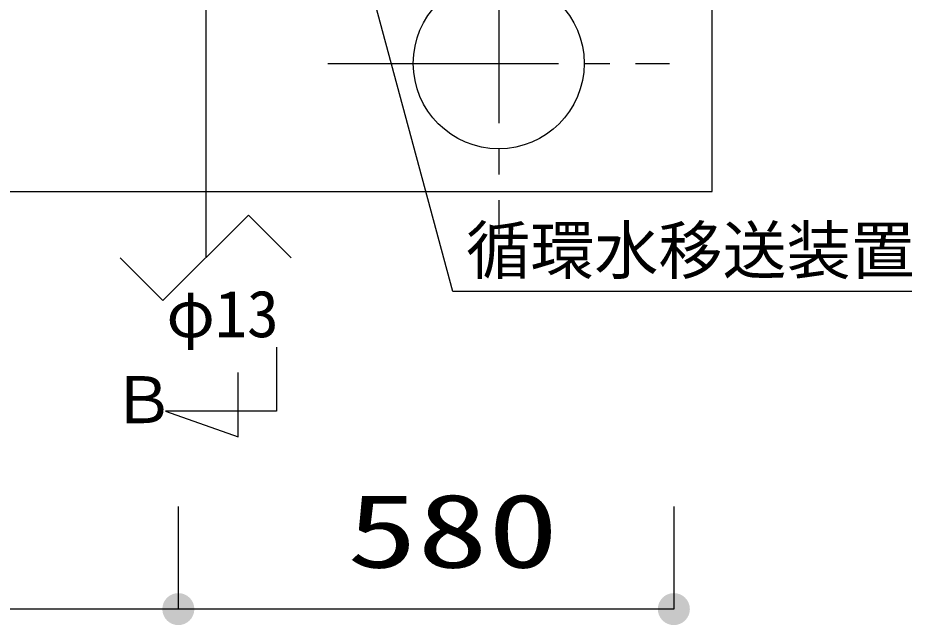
# Model space of a CAD drawing. Units: millimetres, scale not verified. Extents: x -9523 to 7796, y -6970 to 5108.
# Drawn here: x -5113 to -4066, y -1109 to -398 of the extents above; entities that cross this region are included whole.
import ezdxf
from ezdxf.enums import TextEntityAlignment as Align

# ---------------------------------------------------------------- set-up
doc = ezdxf.new("R2010")
doc.units = ezdxf.units.MM
doc.header["$LTSCALE"] = 30
doc.linetypes.add('CHAIN2', pattern=[12, 9, -1, 1, -1])
for name, color, linetype, lineweight in [('0-0_KUTAI', 4, 'Continuous', 25), ('0-1_KIKI', 3, 'Continuous', 25), ('0-2_SEISAKU', 2, 'Continuous', 25), ('0-4_W-PIPE', 7, 'Continuous', 25), ('0-6_SUNPO', 7, 'Continuous', 25), ('1-3_13', 3, 'Continuous', 25)]:
    doc.layers.add(name, color=color, linetype=linetype, lineweight=lineweight)
doc.styles.add('MS Gothic', font='')
doc.styles.add('ＭＳ ゴシック', font='')
doc.styles.get('MS Gothic').set_extended_font_data('MS Gothic')
doc.styles.get('ＭＳ ゴシック').set_extended_font_data('MS Gothic')

msp = doc.modelspace()

# ---------------------------------------------------------------- linework, layer by layer
at = {"layer": '0-0_KUTAI'}
msp.add_lwpolyline([(-4066.68, -718.53), (-4604.02, -718.53), (-4769.88, -101.91)], dxfattribs=at)
at = {"layer": '0-1_KIKI'}
msp.add_lwpolyline([(-4810.07, -783.53), (-4810.07, -858.53), (-4940.07, -858.53), (-4855.07, -888.53), (-4855.07, -813.53)], dxfattribs=at)
at = {"layer": '0-2_SEISAKU'}
for p, q in [((-4300.15, -601.42), (-4300.15, -128.46)), ((-6170.15, -601.42), (-4300.15, -601.42))]:
    msp.add_line(p, q, dxfattribs=at)
at = {"layer": '0-2_SEISAKU', "linetype": 'CHAIN2'}
for p, q in [((-4550.15, -251.42), (-4550.15, -651.42)), ((-4750.15, -451.42), (-4350.15, -451.42))]:
    msp.add_line(p, q, dxfattribs=at)
at = {"layer": '0-2_SEISAKU'}
msp.add_circle((-4550.15, -451.42), 100, dxfattribs=at)
at = {"layer": '0-4_W-PIPE'}
for p, q in [((-4843.15, -628.95), (-4943.15, -728.95)), ((-4793.15, -678.95), (-4843.15, -628.95)), ((-4943.15, -728.95), (-4993.15, -678.95))]:
    msp.add_line(p, q, dxfattribs=at)
at = {"layer": '0-6_SUNPO', "color": 4}
for p, q in [((-4925.15, -970.36), (-4925.15, -1090.36)), ((-4925.15, -970.36), (-4925.15, -1090.36)), ((-4345.15, -970.36), (-4345.15, -1090.36)), ((-4925.15, -1090.36), (-6125.15, -1090.36)), ((-4345.15, -1090.36), (-4925.15, -1090.36))]:
    msp.add_line(p, q, dxfattribs=at)
at = {"layer": '0-6_SUNPO'}
for points in [[(-4938.41, -1077.1), (-4925.15, -1090.36), (-4940.74, -1079.94)], [(-4938.41, -1077.1), (-4925.15, -1090.36), (-4940.74, -1079.94)], [(-4935.57, -1074.77), (-4925.15, -1090.36), (-4938.41, -1077.1)], [(-4935.57, -1074.77), (-4925.15, -1090.36), (-4938.41, -1077.1)], [(-4932.33, -1073.04), (-4925.15, -1090.36), (-4935.57, -1074.77)], [(-4932.33, -1073.04), (-4925.15, -1090.36), (-4935.57, -1074.77)], [(-4928.81, -1071.97), (-4925.15, -1090.36), (-4932.33, -1073.04)], [(-4928.81, -1071.97), (-4925.15, -1090.36), (-4932.33, -1073.04)], [(-4925.15, -1071.61), (-4925.15, -1090.36), (-4928.81, -1071.97)], [(-4925.15, -1071.61), (-4925.15, -1090.36), (-4928.81, -1071.97)], [(-4921.5, -1071.97), (-4925.15, -1090.36), (-4925.15, -1071.61)], [(-4921.5, -1071.97), (-4925.15, -1090.36), (-4925.15, -1071.61)], [(-4917.98, -1073.04), (-4925.15, -1090.36), (-4921.5, -1071.97)], [(-4917.98, -1073.04), (-4925.15, -1090.36), (-4921.5, -1071.97)], [(-4914.74, -1074.77), (-4925.15, -1090.36), (-4917.98, -1073.04)], [(-4914.74, -1074.77), (-4925.15, -1090.36), (-4917.98, -1073.04)], [(-4911.9, -1077.1), (-4925.15, -1090.36), (-4914.74, -1074.77)], [(-4911.9, -1077.1), (-4925.15, -1090.36), (-4914.74, -1074.77)], [(-4909.56, -1079.94), (-4925.15, -1090.36), (-4911.9, -1077.1)], [(-4909.56, -1079.94), (-4925.15, -1090.36), (-4911.9, -1077.1)], [(-4358.41, -1077.1), (-4345.15, -1090.36), (-4360.74, -1079.94)], [(-4355.57, -1074.77), (-4345.15, -1090.36), (-4358.41, -1077.1)], [(-4352.33, -1073.04), (-4345.15, -1090.36), (-4355.57, -1074.77)], [(-4348.81, -1071.97), (-4345.15, -1090.36), (-4352.33, -1073.04)], [(-4345.15, -1071.61), (-4345.15, -1090.36), (-4348.81, -1071.97)], [(-4341.5, -1071.97), (-4345.15, -1090.36), (-4345.15, -1071.61)], [(-4337.98, -1073.04), (-4345.15, -1090.36), (-4341.5, -1071.97)], [(-4334.74, -1074.77), (-4345.15, -1090.36), (-4337.98, -1073.04)], [(-4331.9, -1077.1), (-4345.15, -1090.36), (-4334.74, -1074.77)], [(-4329.56, -1079.94), (-4345.15, -1090.36), (-4331.9, -1077.1)], [(-4943.54, -1086.7), (-4925.15, -1090.36), (-4943.9, -1090.36)], [(-4943.54, -1086.7), (-4925.15, -1090.36), (-4943.9, -1090.36)], [(-4942.48, -1083.18), (-4925.15, -1090.36), (-4943.54, -1086.7)], [(-4942.48, -1083.18), (-4925.15, -1090.36), (-4943.54, -1086.7)], [(-4940.74, -1079.94), (-4925.15, -1090.36), (-4942.48, -1083.18)], [(-4940.74, -1079.94), (-4925.15, -1090.36), (-4942.48, -1083.18)], [(-4907.83, -1083.18), (-4925.15, -1090.36), (-4909.56, -1079.94)], [(-4907.83, -1083.18), (-4925.15, -1090.36), (-4909.56, -1079.94)], [(-4906.76, -1086.7), (-4925.15, -1090.36), (-4907.83, -1083.18)], [(-4906.76, -1086.7), (-4925.15, -1090.36), (-4907.83, -1083.18)], [(-4906.4, -1090.36), (-4925.15, -1090.36), (-4906.76, -1086.7)], [(-4906.4, -1090.36), (-4925.15, -1090.36), (-4906.76, -1086.7)], [(-4363.54, -1086.7), (-4345.15, -1090.36), (-4363.9, -1090.36)], [(-4362.48, -1083.18), (-4345.15, -1090.36), (-4363.54, -1086.7)], [(-4360.74, -1079.94), (-4345.15, -1090.36), (-4362.48, -1083.18)], [(-4327.83, -1083.18), (-4345.15, -1090.36), (-4329.56, -1079.94)], [(-4326.76, -1086.7), (-4345.15, -1090.36), (-4327.83, -1083.18)], [(-4326.4, -1090.36), (-4345.15, -1090.36), (-4326.76, -1086.7)], [(-4943.9, -1090.36), (-4925.15, -1090.36), (-4943.54, -1094.02)], [(-4943.9, -1090.36), (-4925.15, -1090.36), (-4943.54, -1094.02)], [(-4943.54, -1094.02), (-4925.15, -1090.36), (-4942.48, -1097.53)], [(-4943.54, -1094.02), (-4925.15, -1090.36), (-4942.48, -1097.53)], [(-4942.48, -1097.53), (-4925.15, -1090.36), (-4940.74, -1100.78)], [(-4942.48, -1097.53), (-4925.15, -1090.36), (-4940.74, -1100.78)], [(-4940.74, -1100.78), (-4925.15, -1090.36), (-4938.41, -1103.62)], [(-4940.74, -1100.78), (-4925.15, -1090.36), (-4938.41, -1103.62)], [(-4938.41, -1103.62), (-4925.15, -1090.36), (-4935.57, -1105.95)], [(-4938.41, -1103.62), (-4925.15, -1090.36), (-4935.57, -1105.95)], [(-4935.57, -1105.95), (-4925.15, -1090.36), (-4932.33, -1107.68)], [(-4935.57, -1105.95), (-4925.15, -1090.36), (-4932.33, -1107.68)], [(-4932.33, -1107.68), (-4925.15, -1090.36), (-4928.81, -1108.75)], [(-4932.33, -1107.68), (-4925.15, -1090.36), (-4928.81, -1108.75)], [(-4928.81, -1108.75), (-4925.15, -1090.36), (-4925.15, -1109.11)], [(-4928.81, -1108.75), (-4925.15, -1090.36), (-4925.15, -1109.11)], [(-4925.15, -1109.11), (-4925.15, -1090.36), (-4921.5, -1108.75)], [(-4921.5, -1108.75), (-4925.15, -1090.36), (-4917.98, -1107.68)], [(-4917.98, -1107.68), (-4925.15, -1090.36), (-4914.74, -1105.95)], [(-4914.74, -1105.95), (-4925.15, -1090.36), (-4911.9, -1103.62)], [(-4911.9, -1103.62), (-4925.15, -1090.36), (-4909.56, -1100.78)], [(-4909.56, -1100.78), (-4925.15, -1090.36), (-4907.83, -1097.53)], [(-4907.83, -1097.53), (-4925.15, -1090.36), (-4906.76, -1094.02)], [(-4906.76, -1094.02), (-4925.15, -1090.36), (-4906.4, -1090.36)], [(-4925.15, -1109.11), (-4925.15, -1090.36), (-4921.5, -1108.75)], [(-4921.5, -1108.75), (-4925.15, -1090.36), (-4917.98, -1107.68)], [(-4917.98, -1107.68), (-4925.15, -1090.36), (-4914.74, -1105.95)], [(-4914.74, -1105.95), (-4925.15, -1090.36), (-4911.9, -1103.62)], [(-4911.9, -1103.62), (-4925.15, -1090.36), (-4909.56, -1100.78)], [(-4909.56, -1100.78), (-4925.15, -1090.36), (-4907.83, -1097.53)], [(-4907.83, -1097.53), (-4925.15, -1090.36), (-4906.76, -1094.02)], [(-4906.76, -1094.02), (-4925.15, -1090.36), (-4906.4, -1090.36)], [(-4363.9, -1090.36), (-4345.15, -1090.36), (-4363.54, -1094.02)], [(-4363.54, -1094.02), (-4345.15, -1090.36), (-4362.48, -1097.53)], [(-4362.48, -1097.53), (-4345.15, -1090.36), (-4360.74, -1100.78)], [(-4360.74, -1100.78), (-4345.15, -1090.36), (-4358.41, -1103.62)], [(-4358.41, -1103.62), (-4345.15, -1090.36), (-4355.57, -1105.95)], [(-4355.57, -1105.95), (-4345.15, -1090.36), (-4352.33, -1107.68)], [(-4352.33, -1107.68), (-4345.15, -1090.36), (-4348.81, -1108.75)], [(-4348.81, -1108.75), (-4345.15, -1090.36), (-4345.15, -1109.11)], [(-4345.15, -1109.11), (-4345.15, -1090.36), (-4341.5, -1108.75)], [(-4341.5, -1108.75), (-4345.15, -1090.36), (-4337.98, -1107.68)], [(-4337.98, -1107.68), (-4345.15, -1090.36), (-4334.74, -1105.95)], [(-4334.74, -1105.95), (-4345.15, -1090.36), (-4331.9, -1103.62)], [(-4331.9, -1103.62), (-4345.15, -1090.36), (-4329.56, -1100.78)], [(-4329.56, -1100.78), (-4345.15, -1090.36), (-4327.83, -1097.53)], [(-4327.83, -1097.53), (-4345.15, -1090.36), (-4326.76, -1094.02)], [(-4326.76, -1094.02), (-4345.15, -1090.36), (-4326.4, -1090.36)]]:
    msp.add_solid(points, dxfattribs=at)
at = {"layer": '1-3_13', "color": 6}
msp.add_line((-4893.15, -155.77), (-4893.15, -678.95), dxfattribs=at)

# ---------------------------------------------------------------- texts
at = {"layer": '0-1_KIKI', "color": 4, "style": 'MS Gothic'}
for s, p in [('循環水移送装置', (-4588.24, -714.32)), ('Ｂ', (-5003.58, -889.16))]:
    msp.add_text(s, height=54.99, dxfattribs=at).set_placement(p, align=Align.BOTTOM_LEFT)
at = {"layer": '0-4_W-PIPE', "color": 4, "style": 'MS Gothic'}
msp.add_text('φ13', height=54.99, dxfattribs=at).set_placement((-4939.11, -788.54), align=Align.BOTTOM_LEFT)
at = {"layer": '0-6_SUNPO', "color": 3, "style": 'ＭＳ ゴシック', "width": 1.4}
msp.add_text('580', height=86.59, dxfattribs=at).set_placement((-4727.73, -1067.86), align=Align.BOTTOM_LEFT)

doc.saveas('drawing.dxf')
